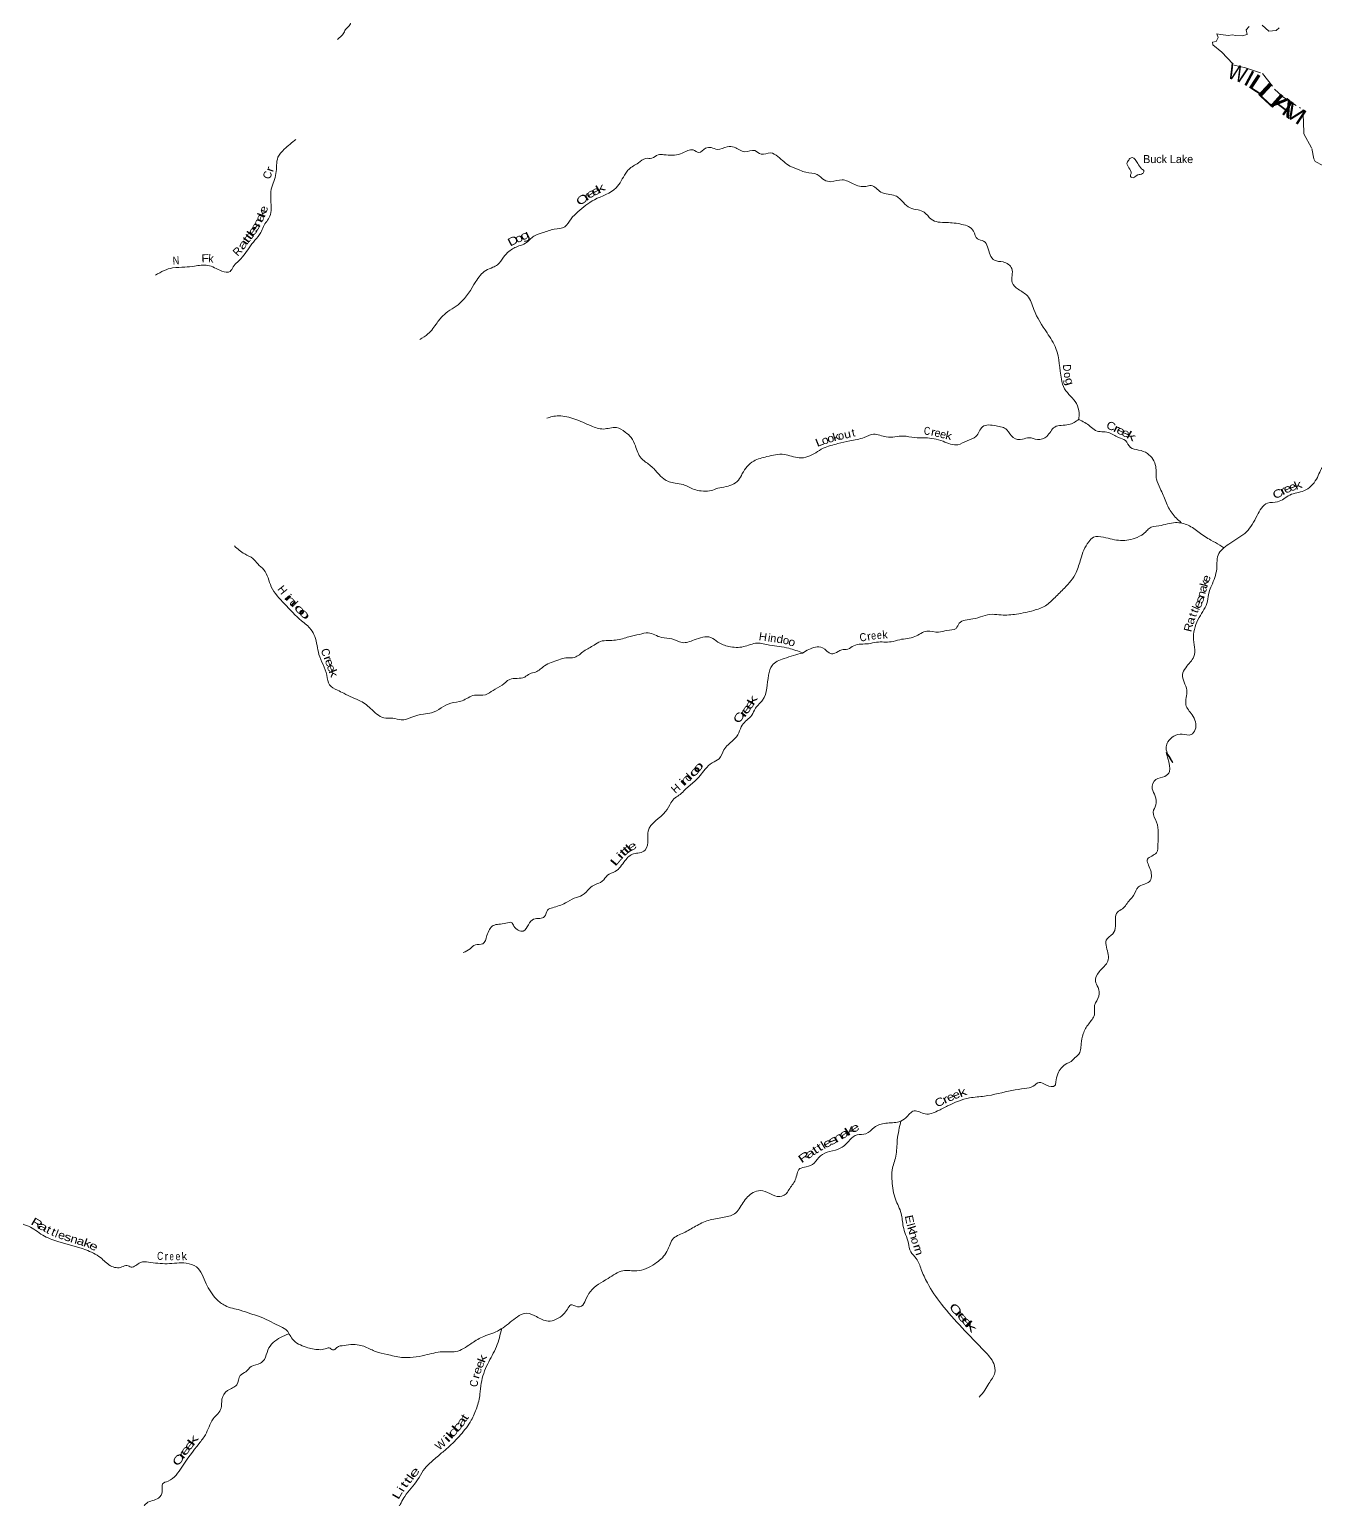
# Model space of a CAD drawing. Header units: feet. Extents: x -252658 to 9, y -366365 to -181930.
# Drawn here: x -70742 to -38608, y -285860 to -249124 of the extents above; entities that cross this region are included whole.
import ezdxf
from ezdxf.enums import TextEntityAlignment as Align

# ---------------------------------------------------------------- set-up
doc = ezdxf.new("R2010")
doc.units = ezdxf.units.FT
doc.header["$LTSCALE"] = 80
doc.linetypes.add('DOT_DASHED', pattern=[7.7, 5, -1.2, 0.3, -1.2])
doc.layers.add('39', color=7, linetype='Continuous', lineweight=13)
doc.layers.add('44', color=7, linetype='DOT_DASHED', lineweight=13)
doc.layers.add('41', color=7, linetype='Continuous')

msp = doc.modelspace()

# ---------------------------------------------------------------- linework, layer by layer
at = {"layer": '39'}
for points in [[(-62844.08, -249124.47), (-62771.55, -249053.92), (-62713.38, -248952.6), (-62715.8, -248823.6), (-62574.95, -248767.48), (-62375.41, -248500.29), (-62324.93, -248385.73), (-62266.31, -248208.85), (-62177.68, -248122.5), (-62066.83, -247977.86), (-61851.17, -247692.59), (-61679.89, -247491.73), (-61543.07, -247439.63), (-61217.09, -247305.33), (-60951.28, -247084.48), (-60705.48, -246811.32), (-60683.15, -246692.7), (-60517.7, -246377.21), (-60332.23, -246110), (-60153.01, -245961.43), (-59995.93, -245822.89), (-59659.93, -245706.7), (-59303.63, -245487.98), (-59156.38, -245226.76), (-59055.23, -244887.04), (-58866.13, -244830.99), (-58791.58, -244748.64), (-58697.06, -244738.71), (-58650.57, -244606.05), (-58570.05, -244553.87), (-58537.68, -244443.32), (-58336.21, -244220.37), (-58168.77, -243918.95), (-58114.19, -243756.14), (-57985.41, -243704.03), (-57812.49, -243706.27), (-57546.96, -243638.25), (-57267.31, -243550.14), (-57067.9, -243359.37), (-56944.96, -243200.67), (-56650.68, -242800.88), (-56469.47, -242666.39), (-56296.16, -242451.45), (-56014.29, -242244.7), (-55776.44, -241921.26), (-55408.28, -241813.16), (-55092.36, -241680.86), (-54818.72, -241580.67), (-54687.81, -241460.19), (-54462.51, -241406.19), (-54186.59, -241157.21), (-54039.51, -240992.51), (-53620.94, -240802.02), (-53381.33, -240613.31), (-53194.29, -240591.44), (-53083.64, -240557.4), (-52984.84, -240406.71), (-52757.46, -240312.5), (-52574.36, -240242.36), (-52216.21, -240110.12), (-51977.04, -240170.76), (-51609.06, -240157.18), (-51453.93, -239988.46), (-51034.87, -239526.51), (-50553.63, -239155.12), (-50205.64, -239075.15), (-49914.06, -239065.48), (-49753.16, -239041.56), (-49417.14, -238913.31), (-48881.99, -238749.13), (-48670.98, -238809.73), (-48369.76, -239025.3), (-48140.62, -239075.88), (-47939.69, -239154.57), (-47778.98, -239233.21), (-47407.16, -239324.2), (-46935.04, -239354.97), (-46826, -239290.78), (-46675.1, -239236.69), (-46373.67, -239339.64), (-46149, -239631.53), (-45972.47, -239861.01), (-45725.44, -240022.21), (-45478.22, -240076.83), (-45313.39, -240105.2), (-45166.95, -240294.42), (-45060.47, -240346.85), (-44953.94, -240363.08), (-44769.13, -240465.88), (-44449.38, -240436.14), (-44159.99, -240525.01)], [(-63040.72, -249372.69), (-62975.54, -249315.14), (-62904.03, -249235.52), (-62844.08, -249124.47)], [(-67589.79, -255263.53), (-67376.93, -255149.45), (-67162.7, -255083.7), (-66858.53, -255065.37), (-66618.66, -255038.19), (-66286.31, -255020.21), (-65933.96, -255161.5), (-65728.86, -255176.15), (-65650.75, -255054.35), (-65544.52, -254936.92), (-65381.21, -254765.87), (-65251.95, -254582.31), (-65108.5, -254390.88), (-64959.04, -254201.53), (-64894.63, -254051.38), (-64736.18, -253791.7), (-64710.81, -253399.52), (-64698.93, -253113.85), (-64581.02, -252724.84), (-64531.33, -252320.89), (-64373.63, -252117.56), (-64082.58, -251875.65)], [(-60989, -256871.6), (-60783.66, -256735.13), (-60555.95, -256453.9), (-60380.65, -256253.04), (-59986.03, -255966), (-59588.95, -255427.6), (-59341.13, -255148.41), (-59162.03, -255068.21), (-59047.31, -255006.03), (-58894.15, -254815.19), (-58761.18, -254670.58), (-58511.61, -254536.18), (-58346.6, -254466.02), (-58135.16, -254287.33), (-57927.92, -254211.19), (-57628.14, -254115.06), (-57368.66, -254059.1), (-57209.45, -253858.22), (-57036.21, -253681.49), (-56627.49, -253380.39), (-56082.05, -253083.5), (-55844.13, -252717.82), (-55767.55, -252621.4), (-55525.97, -252458.84), (-55342.79, -252348.48), (-55193.99, -252342.64), (-55030.97, -252258.4), (-54890.21, -252254.57), (-54477.98, -252232.99), (-54292.84, -252152.8), (-54158.1, -252136.89), (-54019.48, -252203.44), (-53846.36, -252093.07), (-53709.6, -252079.17), (-53554.85, -252121.61), (-53307.42, -252057.59), (-53130.49, -252067.88), (-52865.28, -252180.84), (-52619.92, -252153.01), (-52459.22, -252239.7), (-52229.95, -252211.85), (-52041.1, -252298.57), (-51739.93, -252542.29), (-51490.78, -252641.15), (-51346.1, -252695.64), (-51056.66, -252750.32), (-50881.97, -252887.3), (-50715.16, -252929.75), (-50435.58, -252881.85), (-50158.29, -252986.79), (-49844.73, -253047.53), (-49709.97, -253027.6), (-49468.98, -253190.81), (-49109.22, -253279.77), (-48904.43, -253450.97), (-48739.79, -253579.89), (-48540.82, -253634.44), (-48388.11, -253690.95), (-48213.5, -253868.15), (-47829.6, -253951.1), (-47443.62, -253995.86), (-47152.37, -254165.16), (-47056.2, -254358.34), (-46901.48, -254414.85), (-46739.23, -254760.94), (-46626.87, -254893.81), (-46413.81, -254936.33), (-46196.95, -255099.5), (-46189.54, -255451.42), (-46039.03, -255618.53), (-45806.08, -255781.72), (-45647.85, -256121.78), (-45317.13, -256705.38), (-45094.65, -257099.82), (-44959.29, -257862.14), (-44877.29, -258103.56), (-44582.38, -258473.96), (-44516.44, -258705.31), (-44522.35, -258865.25)], [(-43052.85, -252478.82), (-43191.96, -252328.41), (-43230.19, -252340.42), (-43288.62, -252406.71), (-43318.86, -252452.92), (-43270.83, -252581.68), (-43218.82, -252726.54), (-43229, -252796.91), (-43200.9, -252829.12), (-43049.98, -252760.95), (-42931.28, -252726.92), (-42894.99, -252670.66), (-42953.18, -252606.23), (-43052.85, -252478.82)], [(-44522.35, -258865.25), (-44774.34, -259000.57), (-45126.33, -259060.43), (-45321.79, -259293.44), (-45557.19, -259373.56), (-45768.23, -259327.03), (-45929.15, -259365.03), (-46160.31, -259324.5), (-46320.82, -259131.24), (-46592.09, -259028.32), (-46927.92, -259054.02), (-47093.24, -259297.12), (-47314.61, -259401.39), (-47542, -259501.64), (-47915.84, -259416.68), (-48364.08, -259329.62), (-48629.48, -259323.23), (-48904.88, -259284.66), (-49333.21, -259308.22), (-49652.78, -259237.42), (-49886.18, -259319.55), (-50246.25, -259407.56), (-50539.94, -259475.54), (-50908.11, -259591.68), (-51292.54, -259800.31), (-51509.75, -259830.19), (-51883.59, -259745.23), (-52315.99, -259798.95), (-52645.95, -259909.12), (-52930.03, -260224.45), (-53026.84, -260387.21), (-53189.91, -260503.63), (-53590.23, -260605.65), (-53747.16, -260657.73), (-53956.28, -260657.45), (-54137.17, -260619), (-54410.41, -260497.99), (-54611.42, -260463.53), (-54892.73, -260356.58), (-55047.28, -260203.54), (-55248, -260006.21), (-55458.82, -259837.01), (-55601.03, -259533.17), (-55705.21, -259321.89), (-55857.78, -259186.95), (-56074.74, -259074.05), (-56402.55, -259109.81), (-56710.05, -259028.97), (-57117.92, -258861.52), (-57511.88, -258780.56), (-57678.8, -258798.44), (-57813.6, -258842.5)], [(-44523.81, -258868.82), (-44237.56, -259043.51), (-44105.04, -259146.24), (-43787.43, -259194.93), (-43528.27, -259321.96), (-43357.5, -259396.59), (-43233.15, -259571.71), (-43028.17, -259634.32), (-42809.16, -259723.09), (-42600.63, -260047.12), (-42583.1, -260364.87), (-42491.02, -260594.24), (-42346.84, -260924.22), (-42194.55, -261216.01), (-41963.22, -261450.33)], [(-40897.17, -262076.4), (-40728.05, -261953.96), (-40335.47, -261678.98), (-40069.32, -261273.13), (-39807.37, -260961.78), (-39555.97, -260927.93), (-39252.04, -260759.41), (-38899.97, -260651.29), (-38585.78, -260360.12), (-38412.24, -260020.51), (-38233.01, -259867.92), (-38051.91, -259789.73)], [(-51426.03, -264706.79), (-51104.05, -264560.42), (-50929.15, -264576.74), (-50706.22, -264723.83), (-50539.24, -264671.77), (-50444.65, -264625.64), (-50295.83, -264609.75), (-50144.87, -264525.5), (-49778.83, -264473.7), (-49575.68, -264435.76), (-49211.72, -264426.19), (-48998.49, -264374.19), (-48618.32, -264296.27), (-48318.48, -264159.92), (-48026.97, -264186.45), (-47817.78, -264144.5), (-47590.47, -264090.5), (-47509.82, -263963.92), (-47169.81, -263853.77), (-46687.03, -263739.79), (-46461.86, -263756.18), (-46079.78, -263734.57), (-45649.32, -263642.63), (-45357.55, -263524.38), (-45117.9, -263315.56), (-44884.24, -263084.61), (-44589.97, -262694.88), (-44476.77, -262357.2), (-44276.93, -261925.11), (-44158.09, -261812.66), (-43902.73, -261813), (-43478.61, -261894), (-43068.29, -261818.13), (-42848.87, -261677.65), (-42768.29, -261593.3), (-42522.86, -261529.28), (-42104.49, -261447.39), (-41792.94, -261514.16), (-41519.81, -261693.5), (-41222.57, -261886.94), (-41001.61, -262009.9), (-40897.1, -262076.35)], [(-65621.3, -262031.12), (-65362.33, -262231.62), (-65158.57, -262346.89), (-65037.56, -262479.24), (-64884.55, -262626.08), (-64699.02, -263051.1), (-64370.59, -263475.89), (-63941.57, -263903.96), (-63708.92, -264116.21), (-63612.65, -264292.53), (-63507.95, -264740.69), (-63313.65, -265262.43), (-63244.44, -265504.83), (-63046.91, -265634.12), (-62889.39, -265713.7)], [(-40897.17, -262076.4), (-41022.09, -262217), (-41079.09, -262603.02), (-41208.53, -263025.14), (-41269.14, -263185.93), (-41307.76, -263413.12), (-41515.59, -263819.05), (-41657.22, -264307.52), (-41650.06, -264796.18), (-41853.64, -265075.43), (-41934.38, -265244.24), (-41826.5, -265632.49), (-41847.27, -266000.46), (-41694.9, -266250.02), (-41613.13, -266620.14), (-41715.9, -266746.69), (-41939.07, -266732.32), (-42297.32, -266926.9), (-42313.92, -267208.41), (-42175.6, -267441.86), (-42329.98, -267198.33), (-42258.45, -267668.98), (-42375.28, -267789.48), (-42596.6, -267865.61), (-42687.5, -268096.74), (-42615.45, -268281.84), (-42597.75, -268503.07), (-42664.42, -268679.94), (-42582.44, -268933.43), (-42545.23, -269486.48), (-42583.81, -269697.58), (-42805.28, -269856.14), (-42731.37, -270127.72), (-42766.08, -270423.28), (-43033.74, -270551.62), (-43154.76, -270762.61), (-43251.48, -270877.1), (-43434.85, -271096.05), (-43559.68, -271184.36), (-43604.54, -271532.2), (-43677.27, -271725.15), (-43836.4, -271881.79), (-43830.69, -272056.75), (-43797.13, -272406.69), (-44018.79, -272673.85), (-44107.68, -272904.99), (-44041.62, -273065.95), (-44019.88, -273279.14), (-44128.88, -273510.25), (-44135.33, -273743.51), (-44276.49, -273972.57), (-44413.67, -274219.73), (-44462.38, -274473.04), (-44478.73, -274619.82), (-44498.96, -274688.16), (-44630.57, -274825.23)], [(-62889.39, -265713.7), (-62669.98, -265817.99), (-62469.07, -265906.73), (-62181.93, -266126.3), (-61840.49, -266335.89), (-61661.53, -266332.11), (-61450.48, -266378.64), (-61186.95, -266308.61), (-60893.25, -266232.58), (-60692.12, -266198.66), (-60215.15, -265960), (-59927.5, -265898.04), (-59625.65, -265761.7), (-59346.14, -265750), (-59158.94, -265639.65), (-58933.51, -265511.25), (-58742.23, -265366.72), (-58368.13, -265306.89), (-58241.3, -265224.61), (-58096.46, -265182.57), (-57870.97, -265026.02), (-57707.95, -264941.77), (-57514.81, -264877.68), (-57335.76, -264827.65), (-57124.62, -264815.86), (-56887.07, -264657.31), (-56635.46, -264510.85), (-56474.43, -264416.55), (-56281.37, -264394.69), (-55921.37, -264350.92), (-55764.44, -264302.87), (-55498.92, -264240.88), (-55279.68, -264204.98), (-54948.12, -264318.03), (-54690.81, -264352.56), (-54435.61, -264445.4), (-54133.89, -264379.44), (-53715.55, -264319.66), (-53538.81, -264434.52), (-53267.56, -264543.47), (-52899.61, -264547.98), (-52561.65, -264459.95), (-52248.06, -264508.63), (-51771.66, -264587.69), (-51424.03, -264705.88)], [(-51426.03, -264706.79), (-51888.75, -264844.93), (-52188.66, -265019.48), (-52275.55, -265256.66), (-52425.47, -265881.85), (-52512.1, -265980.28), (-52602.78, -266088.74), (-52693.57, -266259.55), (-52933.3, -266508.59), (-53018.09, -266701.53), (-53159.18, -266888.35), (-53392.85, -267123.32), (-53509.88, -267350.4), (-53682.98, -267448.71), (-53856.19, -267609.35), (-54126.18, -267918.68), (-54359.79, -268119.46), (-54482.65, -268237.94), (-54607.47, -268322.23), (-54712.26, -268448.78), (-54847.36, -268665.78), (-55280.55, -269155.87), (-55288.97, -269365), (-55357.81, -269630.35), (-55500.7, -269700.54), (-55645.51, -269722.47), (-55858.96, -269893.12), (-56108.78, -270168.28), (-56297.96, -270260.53), (-56428.92, -270411.18), (-56612.05, -270495.39), (-56746.94, -270587.72), (-56930.22, -270758.4), (-57127.4, -270830.53), (-57350.81, -270950.89), (-57674.75, -271071.12), (-57795.5, -271129.27), (-57872.2, -271292.06), (-57992.92, -271338.15), (-58143.76, -271356.05), (-58272.7, -271494.63), (-58403.68, -271653.32), (-58636.7, -271530.34), (-58692.84, -271441.79), (-58839.66, -271459.69), (-59153.43, -271517.59), (-59310.72, -271766.74), (-59415.65, -271973.72), (-59600.68, -271999.62), (-59729.54, -272095.97), (-59902.64, -272192.27)], [(-77119.06, -274736.33), (-77002.5, -275181.09), (-76871.28, -275515.22), (-76685.62, -275793.22), (-76485.93, -276077.3), (-76280.49, -276431.75), (-76182.53, -276544.63), (-75936.12, -276696.17), (-75644.46, -277083.05), (-75390.65, -277395.44), (-75154.33, -277559), (-74670.95, -277709.25), (-74068.51, -277715.11), (-73720.74, -277625.71), (-73361.32, -277638.87), (-72875.86, -277773.04), (-72494.49, -277820.44), (-72171.96, -278018.45), (-71656.79, -278257.25), (-71450.95, -278509.17), (-71287.39, -278791.13), (-71113.01, -278874.09), (-70966.72, -278952.94), (-70764.2, -279029.95), (-70409.62, -279252.18), (-70034.71, -279408.13), (-69334.68, -279619.35), (-68965.94, -279813.47), (-68719.74, -280017.27), (-68428.67, -280048.32), (-68304, -280008.49), (-68201.74, -280049.01), (-67968.33, -279933.12), (-67767.48, -279925.69), (-67297.72, -279965.33), (-66821.72, -279952.71), (-66571.07, -280045.95), (-66325.72, -280464.87), (-66066.18, -280851.65), (-65853.95, -281013.13), (-65476.86, -281126.87), (-65212.14, -281218.15), (-65017.58, -281277.04), (-64514.45, -281513.79), (-64334.1, -281610.84), (-64170.37, -281848.57), (-63825.77, -282052.67), (-63508.71, -282113.95), (-63349.98, -282092.33), (-63253.49, -282068.5), (-63167.35, -282121.03), (-63094.95, -282095.12), (-63022.42, -282037.04), (-62930.88, -282014.54)], [(-62934.83, -282014.69), (-62500.82, -281998.57), (-62211.09, -282106.12), (-62092.35, -282159.99), (-61806.75, -282233.37), (-61444.8, -282306.46), (-60860.26, -282252), (-60420.51, -282165.9), (-60088.98, -282160.66), (-59715.9, -281970.2), (-59433.17, -281802.2), (-59045.91, -281647.9), (-58685.12, -281393.12), (-58312.04, -281204.67), (-58074.63, -281288.28), (-57784.88, -281401.87), (-57399.68, -281229.47), (-57299.67, -281100.36), (-57213.64, -280995.45), (-57048.7, -281043.11), (-56952.31, -281026.67), (-56848.35, -280875.42), (-56726.55, -280657.73), (-56283.62, -280332.24), (-55912.55, -280143.8), (-55564.93, -280142.52), (-55115.44, -279967.87), (-54841.09, -279705.36), (-54753.33, -279517.97), (-54675.53, -279358.77), (-54394.8, -279192.79), (-54097.99, -279028.77), (-53775, -278882.75), (-53421.6, -278811.04), (-53126.54, -278719.44), (-52908.51, -278437.02), (-52662.23, -278190.71), (-52483.57, -278139.76), (-52240.18, -278213.29), (-51996.78, -278286.82), (-51800.25, -278175.46), (-51766.3, -278117), (-51606.41, -277873.02), (-51490.86, -277590.98), (-51336.29, -277548.17), (-51137.71, -277450.88), (-50979.6, -277271.28), (-50748.91, -277161.8), (-50467.9, -277074.27), (-50241.55, -276872.29), (-50061.16, -276744.9), (-49842.22, -276719.95), (-49637.83, -276560.29), (-49346.84, -276454.62), (-49017.43, -276419.21), (-48842.96, -276320), (-48638.61, -276148.27), (-48359.04, -276223.67), (-48055.88, -276150.14), (-47801.13, -276024.49), (-47251.27, -275823.32), (-46881.69, -275779.72), (-46192.97, -275638.38), (-45877.67, -275588.95), (-45660.86, -275529.81), (-45514.51, -275436.74), (-45333.42, -275504.47), (-45120.39, -275515.75), (-45094.59, -275423.13), (-45049.09, -275219.79), (-44965.21, -275076.67), (-44820.92, -274967.51), (-44634.52, -274832.06), (-44630.57, -274825.23)], [(-48965.89, -276397.71), (-49058.01, -276873.96), (-49096.76, -277282.44), (-49185.98, -277622.71), (-49188.99, -277908.36), (-49103.01, -278356.61), (-48961.1, -278710.12), (-48909.71, -279037.8), (-48850.74, -279234.71), (-48779.63, -279453.71), (-48722.61, -279668.73), (-48583.37, -279835.17), (-48459.82, -280112.31), (-48307.94, -280443.65), (-47954.42, -280975.39), (-47439.93, -281566.9), (-46873.2, -282158.2), (-46649.1, -282457.09), (-46622.16, -282690.33), (-46771.91, -282960.42), (-46871.79, -283125.74), (-47015.84, -283303.28)], [(-64256.55, -281714.56), (-64650.68, -281935.56), (-64783.97, -282124.13), (-64871.24, -282357.07), (-64970.01, -282449.25), (-65197.27, -282532.99), (-65334.35, -282665.26), (-65475.29, -282757.3), (-65562.58, -282992.25), (-65790.08, -283136.31), (-65931.5, -283350.99), (-65952.48, -283576.09), (-66150.35, -283844.88), (-66344.7, -284238.32), (-66502.21, -284458.98), (-66936.32, -285050.72), (-67277.09, -285397.48), (-67413.93, -285469.44), (-67422.74, -285664.42), (-67515.73, -285820.95), (-67811.44, -285946.7), (-67963.14, -286219.65), (-68098.98, -286544.92), (-68170.94, -286966.88), (-68217.91, -287163.76), (-68329.08, -287344.35), (-68332.89, -287798.69), (-68339.77, -288015.79), (-68260.01, -288158.77), (-68254.62, -288317.61), (-68318.25, -288665.21), (-68506.41, -289018.47), (-68734.49, -289307.27), (-68799.43, -289477.96), (-68814.29, -289680.96), (-68919.46, -289869.62), (-68950.38, -290070.56), (-68847.14, -290368.41), (-68821.94, -290597.68), (-68840.99, -290842.89), (-68839.08, -290869.03)], [(-58942.54, -281583.3), (-59074.67, -282038.24), (-59292.16, -282471.51), (-59453.23, -282950.85), (-59484.4, -283226.54), (-59565.59, -283564.78), (-59701.12, -283879.07), (-59969.1, -284240.12), (-60289.46, -284563.14), (-60493.8, -284738.9), (-60736.18, -284951), (-60904.32, -285134.67), (-61042.16, -285364.49), (-61366.21, -285780.06), (-61545.94, -286094.52), (-61884.37, -286423.64), (-62208.75, -286746.68), (-62364.81, -286936.34), (-62567.15, -287108.06), (-62708.93, -287360.02), (-62820.23, -287706.42), (-62851.59, -287929.81), (-62903.43, -288044.66), (-62950.94, -288122.36)]]:
    msp.add_spline(points, degree=3, dxfattribs=at)
at = {"layer": '44'}
for points in [[(-40270.19, -249050.99), (-40340.89, -249131.11), (-40321.34, -249247.82), (-40446.08, -249285.47), (-40596.75, -249280.78), (-40693.07, -249256.22), (-40783.56, -249273.91), (-40980.34, -249248.9), (-41076.73, -249238.42), (-41038.98, -249329.08), (-41095.68, -249423.33), (-41180.16, -249445.07), (-41174.44, -249511.46), (-40946.25, -249693.45), (-40642.4, -250020.57), (-40359.4, -250082.16), (-39936.16, -250228.83), (-39630.57, -250616.27), (-39422.51, -250806.22), (-38929.79, -251132.17), (-38909.05, -251423.83), (-38900.46, -251735.55), (-38701.27, -252104.43), (-38652.25, -252362.03), (-38618.41, -252428.54), (-38425.99, -252525.92)], [(-39514.91, -249082.51), (-39591.57, -249150.54), (-39774.5, -249171.84), (-39942.55, -249018.27)]]:
    msp.add_lwpolyline(points, dxfattribs=at)

# ---------------------------------------------------------------- texts
at = {"layer": '41'}
msp.add_text('Buck Lake', height=200, dxfattribs=at).set_placement((-42915.36, -252464.3))
for s, rotation, p in [('C', 75.561, (-64697.39, -252786.91)), ('e', 78.881, (-64793.92, -253633.53)), ('R', 47.159, (-65469.79, -254737.9)), ('o', 281.172, (-44894.26, -257778.49)), ('o', 13.024, (-50444.75, -259370.24)), ('t', 13.602, (-50134.24, -259298.01)), ('e', 346.394, (-48070.97, -259303.06)), ('e', 347.394, (-47933.18, -259336.31)), ('H', 308.315, (-64497.68, -263190.75)), ('d', 314.583, (-64209.49, -263525.39)), ('l', 66.449, (-41506.39, -263621.64)), ('i', 350.857, (-52273.18, -264423.41)), ('n', 352.94, (-52166.64, -264433.75)), ('k', 4.33, (-49357.62, -264346.89)), ('C', 286.157, (-63434.3, -264716.06)), ('d', 45.029, (-54217.63, -267884.6)), ('H', 41.403, (-54529.03, -268165.83)), ('l', 338.882, (-70091.83, -279306.03)), ('l', 285.259, (-48819.23, -279019.24)), ('r', 359.193, (-67321.19, -279881.43)), ('k', 4.737, (-66864.55, -279878.38)), ('W', 40.714, (-60406.54, -284558.35))]:
    msp.add_text(s, height=200, rotation=rotation, dxfattribs=at).set_placement(p, align=Align.CENTER)
for s, rotation, width, p in [('r', 71.552, 1.3, (-64642.08, -252648.04)), ('e', 29.107, 1.45, (-56552.73, -253248.65)), ('k', 29.664, 1.65, (-56427.21, -253181.88)), ('C', 36.161, 1.5, (-56880.32, -253458.85)), ('r', 34.403, 1.8, (-56762.95, -253376.52)), ('e', 34.403, 1.65, (-56663.08, -253303.82)), ('a', 67.186, 1.35, (-64888.49, -253864.44)), ('k', 70.782, 1.35, (-64833.93, -253748.15)), ('l', 53.055, 1.5, (-65139.27, -254297.18)), ('e', 51.467, 1.8, (-65081.44, -254213.35)), ('s', 59.962, 1.75, (-65015.35, -254105.36)), ('n', 65.325, 1.45, (-64950.53, -253992.31)), ('g', 27.212, 1.55, (-58324.25, -254358.09)), ('a', 55.601, 1.7, (-65332.08, -254552.6)), ('t', 53.252, 1.65, (-65244.43, -254435.71)), ('t', 53.252, 1.65, (-65182.35, -254356.2)), ('D', 27.472, 1.35, (-58615.48, -254494.09)), ('o', 22.783, 1.25, (-58474.94, -254432.11)), ('N', 3.604, 0.85, (-67074.51, -254997.98)), ('F', 2.355, 1.15, (-66347.07, -254943.11)), ('k', 356.646, 0.95, (-66211.75, -254948.66)), ('D', 274.084, 0.9, (-44915.78, -257588.19)), ('g', 286.344, 1.25, (-44849.77, -257947.79)), ('C', 337.779, 1.15, (-43754.1, -259124.85)), ('L', 21.731, 1.3, (-50969.85, -259524.28)), ('o', 19.25, 1.15, (-50831.3, -259480.11)), ('o', 17.582, 1.15, (-50696.05, -259436.13)), ('k', 16.782, 1.25, (-50559.01, -259396.84)), ('u', 13.041, 1.15, (-50283.42, -259334.2)), ('C', 354.95, 0.8, (-48322.89, -259256.24)), ('r', 349.622, 1.1, (-48179.92, -259281.02)), ('k', 346.932, 1.15, (-47796.2, -259370.96)), ('r', 333.996, 1.5, (-43621.64, -259186.79)), ('e', 333.779, 1.35, (-43514.52, -259238.45)), ('e', 336.477, 1.3, (-43387.95, -259298.78)), ('k', 331.205, 1.65, (-43259.3, -259372.48)), ('k', 21.378, 1.4, (-39011.79, -260600.18)), ('C', 29.348, 1.3, (-39505.63, -260811.74)), ('r', 31.072, 1.7, (-39369.64, -260732.23)), ('e', 24.169, 1.3, (-39274, -260688.39)), ('e', 19.287, 1.2, (-39151.2, -260643.88)), ('k', 75.309, 1.2, (-41292.11, -262988.82)), ('e', 72.339, 1.15, (-41247.89, -262873.96)), ('i', 309.391, 1.65, (-64359.45, -263371.91)), ('n', 312.816, 2.05, (-64269.3, -263455.89)), ('e', 63.661, 1.35, (-41457.04, -263529.12)), ('s', 68.271, 1.45, (-41407.92, -263400.24)), ('n', 75.968, 1.15, (-41366.97, -263264.03)), ('a', 76.869, 1.1, (-41329.85, -263120.19)), ('o', 314.583, 2, (-64046.14, -263691.23)), ('o', 315.545, 2, (-63939.87, -263791.36)), ('t', 71.183, 1.05, (-41588.09, -263786.14)), ('t', 68.726, 1.15, (-41546.14, -263686.61)), ('R', 76.566, 1.1, (-41687.36, -264089.34)), ('a', 73.552, 1.2, (-41637.32, -263923.59)), ('H', 351.496, 1.05, (-52428.46, -264398.97)), ('d', 351.105, 1.1, (-52005.72, -264454.83)), ('o', 345.281, 1.05, (-51859.18, -264483.78)), ('o', 341.223, 1.15, (-51720.58, -264526.02)), ('C', 7.974, 0.9, (-49900.89, -264410.02)), ('r', 10.773, 1.1, (-49749.5, -264385.14)), ('e', 6.384, 0.85, (-49640.03, -264368.15)), ('e', 2.864, 0.8, (-49502.48, -264356.35)), ('r', 290.204, 1.35, (-63374.78, -264870.94)), ('e', 290.204, 1.2, (-63335.12, -264978.04)), ('e', 290.648, 1.2, (-63288.58, -265114.29)), ('k', 290.648, 1.4, (-63236.7, -265246.22)), ('e', 57.062, 1.6, (-52667.07, -266044.17)), ('k', 59.463, 1.7, (-52596.84, -265935.91)), ('C', 55.381, 1.45, (-52936.43, -266373.89)), ('r', 52.541, 1.95, (-52825.15, -266266.72)), ('e', 55.536, 1.65, (-52750.09, -266162.52)), ('n', 43.327, 2.1, (-54275.91, -267932.34)), ('o', 46.336, 2, (-54053.14, -267726.7)), ('o', 49.62, 1.85, (-53967.39, -267623.56)), ('i', 42.927, 1.8, (-54357.13, -268011.31)), ('t', 44.963, 2, (-55838.14, -269757.72)), ('t', 42.963, 1.9, (-55764.27, -269695.16)), ('l', 39.724, 1.6, (-55706.05, -269656.6)), ('e', 32.785, 1.55, (-55636.84, -269618.51)), ('L', 49.959, 1.9, (-56016.89, -269948.15)), ('i', 46.58, 1.85, (-55915.76, -269840.34)), ('C', 26.162, 1.25, (-47959.35, -276013.59)), ('r', 24.721, 1.5, (-47816.28, -275947.61)), ('e', 22.721, 1.25, (-47695.21, -275889.99)), ('e', 20.58, 1.2, (-47554.61, -275833.29)), ('k', 22.345, 1.45, (-47393.68, -275774.99)), ('k', 34.45, 1.85, (-50191.79, -276713.38)), ('e', 31.8, 1.55, (-50073.18, -276654.53)), ('t', 33.359, 1.5, (-50950.11, -277136.61)), ('l', 31.54, 1.3, (-50860.93, -277089.95)), ('e', 29.364, 1.45, (-50762.27, -277037.06)), ('s', 30.798, 1.75, (-50621.06, -276962.55)), ('n', 31.798, 1.65, (-50485.99, -276890.46)), ('a', 30.88, 1.6, (-50340.09, -276804.04)), ('R', 34.419, 1.55, (-51330.06, -277378.84)), ('a', 34.054, 1.7, (-51191.21, -277293.8)), ('t', 33.359, 1.5, (-51057.37, -277204.77)), ('R', 329.642, 1.45, (-70603.91, -279040.18)), ('E', 281.308, 1.2, (-48850.79, -278875.27)), ('a', 331.379, 1.55, (-70445.51, -279125.7)), ('t', 333.124, 1.3, (-70303.56, -279205.83)), ('t', 335.947, 1.2, (-70180.84, -279263.9)), ('e', 342.15, 1.15, (-69962.75, -279347)), ('k', 287.084, 1.3, (-48784.97, -279138.93)), ('h', 288.043, 1.25, (-48743.35, -279280.48)), ('s', 344.642, 1.3, (-69807.1, -279397.97)), ('n', 343.747, 1.2, (-69648.36, -279448.53)), ('a', 340.866, 1.25, (-69488.85, -279497.41)), ('k', 340.991, 1.35, (-69325.07, -279548.86)), ('e', 332.973, 1.4, (-69178.15, -279614)), ('o', 285.155, 1.05, (-48702.05, -279419.13)), ('r', 287.968, 1.3, (-48648.24, -279568.03)), ('C', 357.16, 0.8, (-67479.06, -279870.16)), ('e', 359.536, 0.7, (-67187.18, -279879.22)), ('e', 3.199, 0.8, (-67025.8, -279879.11)), ('n', 287.024, 1.25, (-48611.59, -279687.92)), ('C', 310.212, 1.6, (-47680.87, -281166.26)), ('r', 311.823, 2.1, (-47572.31, -281280.25)), ('e', 311.823, 1.9, (-47491.73, -281377.5)), ('e', 313.626, 2, (-47383.7, -281488.71)), ('k', 313.626, 2.25, (-47293.91, -281598.86)), ('e', 69.592, 1.2, (-59398.51, -282513.83)), ('k', 69.134, 1.4, (-59335.56, -282371.99)), ('r', 73.556, 1.25, (-59498.05, -282801.88)), ('e', 70.329, 1.2, (-59458.24, -282664.36)), ('C', 81.055, 0.9, (-59537.19, -282969.78)), ('c', 54.153, 1.9, (-59972.61, -284099.85)), ('a', 55.978, 1.7, (-59870.53, -283971.02)), ('t', 59.715, 1.4, (-59781.25, -283843.98)), ('k', 54.223, 1.9, (-66578.38, -284435.55)), ('i', 45.418, 1.9, (-60243.13, -284406.49)), ('l', 47.849, 1.7, (-60169.93, -284327.7)), ('d', 50.612, 2, (-60076.46, -284221.58)), ('r', 53.556, 1.9, (-66851.58, -284799.73)), ('e', 53.915, 1.7, (-66772.81, -284686.87)), ('e', 53.915, 1.7, (-66672.21, -284558.27)), ('C', 53.556, 1.5, (-66946.07, -284927.57)), ('e', 51.982, 1.75, (-61050.5, -285239.1)), ('t', 56.346, 1.55, (-61297.65, -285540.26)), ('t', 54.988, 1.6, (-61209.77, -285437.35)), ('l', 55.22, 1.4, (-61143.51, -285352.05)), ('L', 60.269, 1.55, (-61467.45, -285776.63)), ('i', 58.884, 1.35, (-61377.11, -285651.86))]:
    msp.add_text(s, height=200, rotation=rotation, dxfattribs=dict(at, width=width)).set_placement(p, align=Align.CENTER)
at = {"layer": '44'}
for s, rotation, width, p in [('W', 339.722, 0.9, (-40629.19, -250402.17)), ('I', 331.722, 1.2, (-40358.42, -250522.83)), ('L', 326.887, 1.65, (-40127.31, -250672.63)), ('L', 317.264, 2, (-39891.32, -250898.46)), ('A', 323.264, 1.7, (-39515.5, -251187.62)), ('I', 318.264, 1.7, (-39712, -251056.5)), ('M', 326.514, 1.3, (-39248.96, -251374.3))]:
    msp.add_text(s, height=400, rotation=rotation, dxfattribs=dict(at, width=width)).set_placement(p, align=Align.CENTER)

doc.saveas('drawing.dxf')
